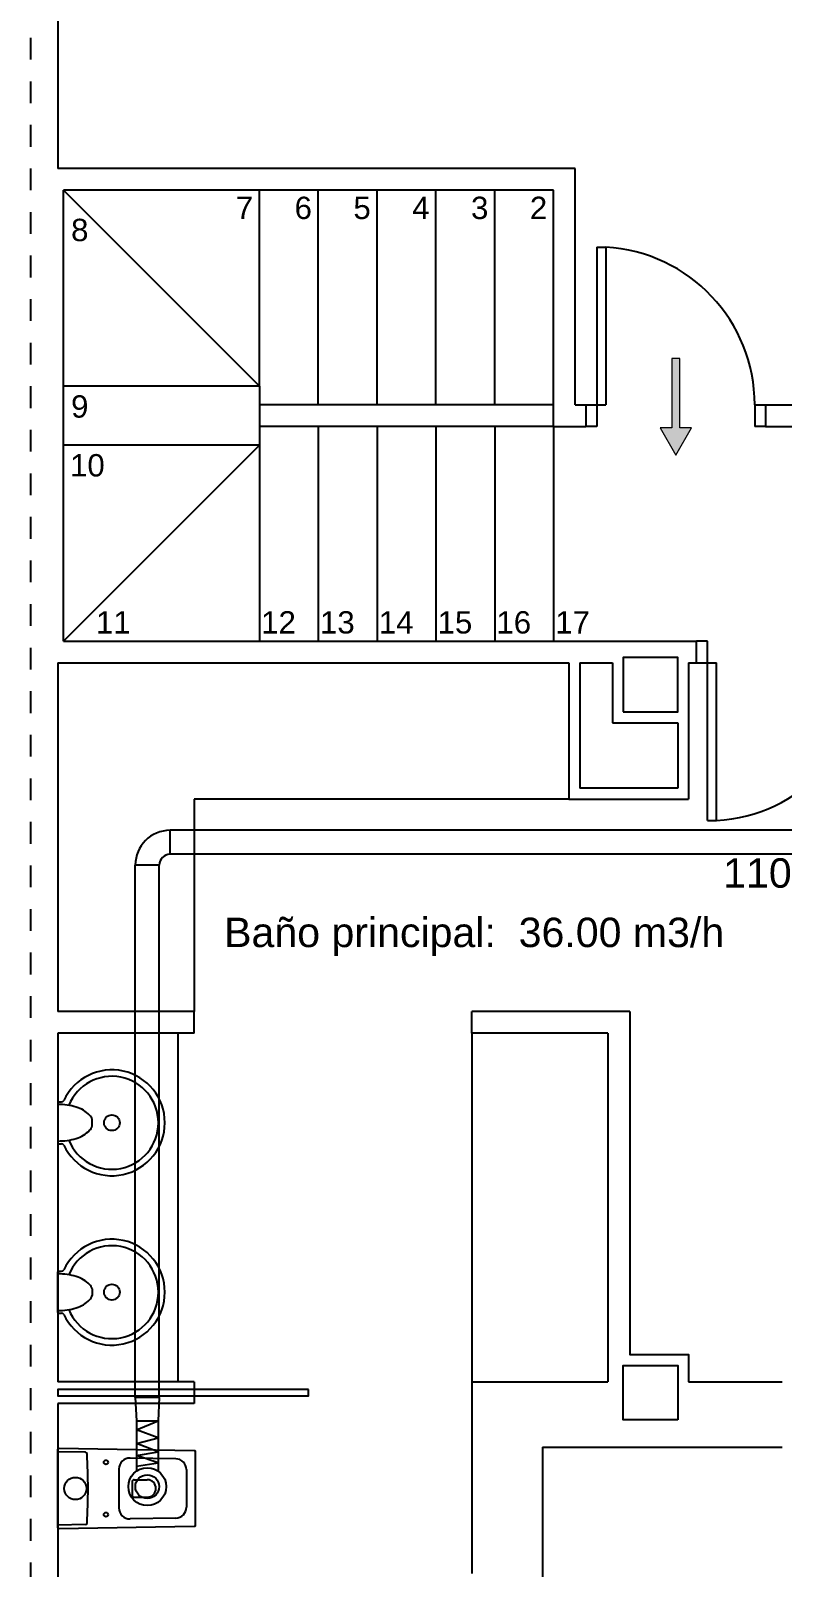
# Model space of a CAD drawing. Header units: millimetres. Extents: x 441156 to 441876, y 4514765 to 4515211.
# Drawn here: x 441342.33 to 441345.78, y 4515143.61 to 4515150.67 of the extents above; entities that cross this region are included whole.
import ezdxf
from ezdxf.enums import TextEntityAlignment as Align

# ---------------------------------------------------------------- set-up
doc = ezdxf.new("R2010")
doc.units = ezdxf.units.MM
doc.linetypes.add('RAYITAS', pattern=[0.375, 0.25, -0.125])
for name, color, linetype in [('01_mono PRIMERA', 2, 'Continuous'), ('01_proyección', 4, 'RAYITAS'), ('01_textos', 7, 'Continuous'), ('Instalaciones_ventilación_texto', 7, 'Continuous')]:
    doc.layers.add(name, color=color, linetype=linetype)
doc.layers.add('Instalaciones_ventilación_extracción', color=86, linetype='Continuous', lineweight=25)
doc.styles.add('NIEVES2', font='sanss___.ttf')

# ---------------------------------------------------------------- blocks, each defined once
blk = doc.blocks.new('A$C065C7C63')
at = {"layer": '01_mono PRIMERA', "color": 254}
for p, q in [((9.9822, 12.075, 0), (9.9822, 10.5, 0)), ((12.3572, 10.5, 0), (9.9822, 10.5, 0)), ((12.3572, 9.415, 0), (12.3572, 10.5, 0)), ((12.2572, 10.4, 0), (10.0072, 10.4, 0)), ((10.9072, 9.5, 0), (10.0072, 10.4, 0)), ((10.0072, 8.33, 0), (10.0072, 10.4, 0)), ((10.9072, 9.5, 0), (10.9072, 10.4, 0)), ((11.1772, 9.415, 0), (11.1772, 10.4, 0)), ((11.4472, 9.415, 0), (11.4472, 10.4, 0)), ((11.7172, 9.415, 0), (11.7172, 10.4, 0)), ((11.9872, 9.415, 0), (11.9872, 10.4, 0)), ((12.2572, 9.315, 0), (12.2572, 10.4, 0)), ((12.4559, 10.1388, 0), (12.4973, 10.1388, 0)), ((12.4559, 10.1388, 0), (12.4559, 9.315, 0)), ((12.4973, 10.1388, 0), (12.4973, 9.415, 0)), ((10.9072, 9.5, 0), (10.0072, 9.5, 0)), ((10.9072, 9.5, 0), (10.9072, 8.33, 0)), ((12.2572, 9.415, 0), (10.9072, 9.415, 0)), ((12.3572, 9.415, 0), (12.4059, 9.415, 0)), ((12.4059, 9.415, 0), (12.4059, 9.315, 0)), ((12.4059, 9.415, 0), (12.4973, 9.415, 0)), ((13.1809, 9.415, 0), (13.2309, 9.415, 0)), ((13.1809, 9.415, 0), (13.1809, 9.315, 0)), ((13.2309, 9.415, 0), (14.3322, 9.415, 0)), ((13.2309, 9.415, 0), (13.2309, 9.315, 0)), ((10.9072, 9.315, 0), (10.9072, 9.23, 0)), ((12.2572, 9.315, 0), (10.9072, 9.315, 0)), ((11.1772, 9.315, 0), (11.1772, 8.33, 0)), ((11.4472, 9.315, 0), (11.4472, 8.33, 0)), ((11.7172, 9.315, 0), (11.7172, 8.33, 0)), ((11.9872, 9.315, 0), (11.9872, 8.33, 0)), ((12.2572, 9.315, 0), (12.2572, 8.33, 0)), ((12.2572, 9.315, 0), (12.4059, 9.315, 0)), ((12.4559, 9.315, 0), (12.4059, 9.315, 0)), ((13.2309, 9.315, 0), (13.1809, 9.315, 0)), ((13.2309, 9.315, 0), (14.4702, 9.315, 0)), ((10.9072, 9.23, 0), (10.0072, 9.23, 0)), ((10.9072, 9.23, 0), (10.0072, 8.33, 0)), ((10.0072, 8.33, 0), (12.9135, 8.33, 0)), ((12.9135, 8.23, 0), (12.9135, 8.33, 0)), ((12.9635, 8.33, 0), (12.9135, 8.33, 0)), ((12.9635, 7.5062, 0), (12.9635, 8.33, 0)), ((9.9822, 8.23, 0), (9.9822, 6.63, 0)), ((9.9822, 8.23, 0), (12.3272, 8.23, 0)), ((12.3272, 8.23, 0), (12.3272, 7.605, 0)), ((12.3772, 8.23, 0), (12.5272, 8.23, 0)), ((12.3772, 8.23, 0), (12.3772, 7.655, 0)), ((12.5272, 8.23, -0.0001), (12.5272, 7.955, 0)), ((12.8772, 8.23, 0), (12.9135, 8.23, 0)), ((12.8772, 8.23, 0), (12.8772, 7.605, 0)), ((12.9135, 8.23, 0), (13.0049, 8.23, 0)), ((13.0049, 7.5062, 0), (13.0049, 8.23, 0)), ((12.5272, 7.955, 0), (12.8272, 7.955, 0)), ((12.8272, 7.955, 0), (12.8272, 7.655, 0)), ((12.8272, 7.655, 0), (12.3772, 7.655, 0)), ((10.6072, 7.605, 0), (10.6072, 6.63, 0)), ((12.3272, 7.605, 0), (10.6072, 7.605, 0)), ((12.3272, 7.605, 0), (12.8772, 7.605, 0)), ((12.9635, 7.5062, 0), (13.0049, 7.5062, 0)), ((10.6072, 6.63, 0), (9.9822, 6.63, 0)), ((10.6072, 6.53, 0), (10.6072, 6.63, 0)), ((12.6072, 6.63, 0), (11.8822, 6.63, 0)), ((11.8822, 6.53, 0), (11.8822, 6.63, 0)), ((9.9822, 6.53, 0), (9.9822, 4.93, 0)), ((9.9822, 6.53, 0), (9.9822, 4.93, 0)), ((10.6072, 6.53, 0), (9.9822, 6.53, 0)), ((10.5322, 6.53, 0), (10.5322, 4.93, 0)), ((11.8822, 6.53, 0), (11.8822, 4.93, 0)), ((12.5072, 6.53, 0), (11.8822, 6.53, 0)), ((12.5072, 6.53, 0), (12.5072, 4.93, 0)), ((9.9822, 6.2128, 0), (9.9822, 6.0248, 0)), ((9.9846, 6.2155, 0), (9.9991, 6.2147, 0)), ((10.139, 6.1037, 0), (10.1391, 6.1339, 0)), ((9.9846, 6.0221, 0), (9.9991, 6.0229, 0)), ((9.9822, 5.2472, 0), (9.9822, 5.4352, 0)), ((9.9846, 5.4379, 0), (9.9991, 5.4371, 0)), ((10.139, 5.3563, 0), (10.1391, 5.3261, 0)), ((9.9846, 5.2445, 0), (9.9991, 5.2453, 0)), ((10.6072, 4.93, 0), (9.9822, 4.93, 0)), ((10.6072, 4.93, 0), (10.6072, 4.8939, 0)), ((10.6072, 4.8939, 0), (10.6072, 4.866, 0)), ((11.8822, 4.93, 0), (12.5072, 4.93, 0)), ((11.8822, 4.93, 0), (11.8822, 4.05, 0)), ((12.8772, 4.93, 0), (13.3072, 4.93, 0)), ((9.9822, 4.83, 0), (9.9822, 3.3, 0)), ((10.6072, 4.83, 0), (9.9822, 4.83, 0)), ((10.6072, 4.866, 0), (10.6072, 4.83, 0)), ((10.1091, 4.606, 0), (9.9821, 4.6081, 0)), ((12.2072, 4.63, 0), (13.3072, 4.63, 0)), ((12.2072, 4.63, 0), (12.2072, 3, 0)), ((10.2622, 4.5296, 0), (10.2622, 4.3504, 0)), ((10.523, 4.5763, 0), (10.313, 4.5796, 0)), ((10.5722, 4.5264, 0), (10.5722, 4.3536, 0)), ((10.3222, 4.47, 0), (10.3222, 4.41, 0)), ((10.3322, 4.48, 0), (10.3922, 4.48, 0)), ((10.3322, 4.4, 0), (10.3922, 4.4, 0)), ((10.523, 4.3036, 0), (10.313, 4.3004, 0)), ((10.1091, 4.274, 0), (9.9821, 4.2719, 0))]:
    blk.add_line(p, q, dxfattribs=at)
for points in [[(12.5774, 8.005), (12.8274, 8.005), (12.8274, 8.255), (12.5774, 8.255), (12.5774, 8.005)], [(12.8274, 4.755), (12.5774, 4.755), (12.5774, 5.005), (12.8274, 5.005), (12.8274, 4.755)]]:
    blk.add_lwpolyline(points, close=True, dxfattribs=at)
blk.add_lwpolyline([(12.6072, 6.63), (12.6072, 5.055), (12.8774, 5.055), (12.8774, 4.93)], dxfattribs=at)
at = {"layer": '01_mono PRIMERA', "color": 254, "elevation": 0}
blk.add_lwpolyline([(11.1322, 4.8939), (9.9822, 4.8939), (9.9822, 4.866), (11.1322, 4.866)], close=True, dxfattribs=at)
at = {"layer": '01_mono PRIMERA', "color": 254, "elevation": 0, "flags": 128}
blk.add_lwpolyline([(9.9822, 4.621, -0.414214), (9.9862, 4.625), (9.9872, 4.625), (10.6079, 4.615, -0.436396), (10.6122, 4.611), (10.6122, 4.269, -0.436396), (10.6079, 4.265), (9.9872, 4.255), (9.9862, 4.255, -0.414214), (9.9822, 4.259)], format="xyb", close=True, dxfattribs=at)
at = {"layer": '01_mono PRIMERA', "color": 254}
for centre, radius in [((10.2297, 6.1188, 0), 0.036), ((10.2297, 5.3412, 0), 0.036), ((10.2022, 4.56, 0), 0.01), ((10.0622, 4.44, 0), 0.051), ((10.2022, 4.3202, 0), 0.01)]:
    blk.add_circle(centre, radius, dxfattribs=at)
for centre, radius, start, end in [((12.4559, 9.415, 0), 0.725, 0, 86.72417), ((12.9635, 8.23, 0), 0.725, 273.27583, 360), ((10.2297, 6.1188, 0), 0.243, 204.87491, 155.12509), ((10.2297, 6.1188, 0), 0.2133, 201.94361, 157.93438), ((9.9849, 6.2128, 0), 0.0027, 96.68405, 180), ((9.9982, 6.2275, 0), 0.0128, 273.78599, 329.47091), ((9.9852, 5.9234, 0), 0.2795, 73.18355, 90.61699), ((10.0246, 6.0536, 0), 0.1435, 44.30443, 73.18355), ((10.0916, 6.119, 0), 0.0498, 17.40965, 44.30443), ((10.0246, 6.1845, 0), 0.1435, 286.81645, 315.69557), ((10.0916, 6.119, 0), 0.0498, 315.69557, 342.04676), ((9.9852, 6.3146, 0), 0.2795, 269.38301, 286.81645), ((9.9849, 6.0248, 0), 0.0027, 180, 263.31595), ((9.9982, 6.0101, 0), 0.0128, 30.52909, 86.21401), ((10.2297, 5.3412, 0), 0.243, 204.87491, 155.12509), ((10.2297, 5.3412, 0), 0.2133, 202.06562, 158.05639), ((9.9849, 5.4352, 0), 0.0027, 96.68405, 180), ((9.9982, 5.4499, 0), 0.0128, 273.78599, 329.47091), ((9.9852, 5.1453, 0), 0.2795, 73.18355, 90.61699), ((10.0246, 5.2755, 0), 0.1435, 44.30443, 73.18355), ((10.0916, 5.341, 0), 0.0498, 17.95324, 44.30443), ((10.0246, 5.4064, 0), 0.1435, 286.81645, 315.69557), ((10.0916, 5.341, 0), 0.0498, 315.69557, 342.59035), ((9.9852, 5.5366, 0), 0.2795, 269.38301, 286.81645), ((9.9849, 5.2472, 0), 0.0027, 180, 263.31595), ((9.9982, 5.2325, 0), 0.0128, 30.52909, 86.21401), ((10.109, 4.599, 0), 0.007, 3.06407, 89.07595), ((7.138, 4.44, 0), 2.9822, 356.93593, 3.06407), ((10.3122, 4.5296, 0), 0.05, 89.07595, 180), ((10.5222, 4.5264, 0), 0.05, 0, 89.07595), ((10.3322, 4.47, 0), 0.01, 90, 180), ((10.3922, 4.44, 0), 0.04, 270, 90), ((10.3322, 4.41, 0), 0.01, 180, 270), ((10.3122, 4.3504, 0), 0.05, 180, 270.92405), ((10.5222, 4.3536, 0), 0.05, 270.92405, 0), ((10.109, 4.281, 0), 0.007, 270.92405, 356.93593)]:
    blk.add_arc(centre, radius, start, end, dxfattribs=at)
at = {"layer": '01_mono PRIMERA', "color": 254, "style": 'NIEVES2'}
for s, height, p in [('7', 0.1026, (10.8383, 10.2678, 0)), ('6', 0.1026, (11.1083, 10.2678, 0)), ('5', 0.1026, (11.3783, 10.2678, 0)), ('4', 0.1026, (11.6483, 10.2678, 0)), ('3', 0.1026, (11.9183, 10.2678, 0)), ('2', 0.1026, (12.1883, 10.2678, 0)), ('8', 0.1026, (10.0823, 10.1664, 0)), ('9', 0.1026, (10.0823, 9.3561, 0)), ('10', 0.10256, (10.1173, 9.0861, 0)), ('11', 0.10256, (10.2364, 8.365, 0)), ('12', 0.10256, (10.9947, 8.365, 0)), ('13', 0.10256, (11.2647, 8.365, 0)), ('14', 0.10256, (11.5347, 8.365, 0)), ('15', 0.10256, (11.8047, 8.365, 0)), ('16', 0.10256, (12.0747, 8.365, 0)), ('17', 0.10256, (12.3447, 8.365, 0))]:
    blk.add_text(s, height=height, dxfattribs=at).set_placement(p, align=Align.CENTER)

msp = doc.modelspace()

# ---------------------------------------------------------------- hatches: boundary and pattern name
at = {"layer": 'Instalaciones_ventilación_texto', "lineweight": 0}
msp.add_hatch(color=10, dxfattribs=at).paths.add_polyline_path([(441345.27580242, 4515149.16056054), (441345.2757391, 4515148.84244152), (441345.22192197, 4515148.84245224), (441345.29365315, 4515148.71686466), (441345.36543431, 4515148.84242367), (441345.31161718, 4515148.84243438), (441345.3116805, 4515149.1605534)])

# ---------------------------------------------------------------- linework, layer by layer
at = {"layer": '01_proyección', "color": 10, "ltscale": 0.25}
msp.add_line((441342.33249455, 4515138.53285749, -0.00000353), (441342.33249455, 4515153.63285749, -0.00000302), dxfattribs=at)
at = {"layer": 'Instalaciones_ventilación_extracción'}
for p, q in [((441348.71251237, 4515146.99432671, -0.00000077), (441342.97249401, 4515146.99432671, -0.00000077)), ((441342.97249401, 4515146.88432671, -0.00000077), (441342.97249401, 4515146.99432671, -0.00000077)), ((441348.71251237, 4515146.88432671, -0.00000077), (441342.97249401, 4515146.88432671, -0.00000077)), ((441342.81249401, 4515144.39105713, -0.00000077), (441342.81249401, 4515146.83432671, -0.00000077)), ((441342.92249401, 4515146.83432671, -0.00000077), (441342.81249401, 4515146.83432671, -0.00000077)), ((441342.92249401, 4515144.39105713, -0.00000077), (441342.92249401, 4515146.83432671, -0.00000077)), ((441342.81249401, 4515144.39105713, -0.00000077), (441342.81749401, 4515144.28304352, -0.00000077)), ((441342.92249401, 4515144.39105713, -0.00000077), (441342.81249401, 4515144.39105713, -0.00000077)), ((441342.92249401, 4515144.39105713, -0.00000077), (441342.91749401, 4515144.28304352, -0.00000077)), ((441342.81749401, 4515144.28304352, -0.00000077), (441342.91749401, 4515144.28304352, -0.00000077)), ((441342.81749401, 4515144.28304352, -0.00000077), (441342.81749401, 4515144.05205284, -0.00000077)), ((441342.81749401, 4515144.24200911, -0.00000077), (441342.91749401, 4515144.28304352, -0.00000077)), ((441342.91749401, 4515144.28304352, -0.00000077), (441342.91749401, 4515144.05205284, -0.00000077)), ((441342.91749401, 4515144.20507348, -0.00000077), (441342.81749401, 4515144.24200911, -0.00000077)), ((441342.81749401, 4515144.17942539, -0.00000077), (441342.91749401, 4515144.20507348, -0.00000077)), ((441342.91749401, 4515144.14043825, -0.00000077), (441342.81749401, 4515144.17942539, -0.00000077)), ((441342.81749401, 4515144.12402194, -0.00000077), (441342.91749401, 4515144.14043825, -0.00000077)), ((441342.91749401, 4515144.09119357, -0.00000077), (441342.81749401, 4515144.12402194, -0.00000077)), ((441342.81749401, 4515144.07477726, -0.00000077), (441342.91749401, 4515144.09119357, -0.00000077))]:
    msp.add_line(p, q, dxfattribs=at)
for radius in [0.08679792, 0.05461261]:
    msp.add_circle((441342.86749401, 4515143.98110301, -0.00000077), radius, dxfattribs=at)
for radius in [0.16, 0.05]:
    msp.add_arc((441342.97249401, 4515146.83432671, -0.00000077), radius, 90, 180, dxfattribs=at)
at = {"layer": 'Instalaciones_ventilación_texto', "color": 10, "lineweight": 0}
msp.add_lwpolyline([(441345.27580242, 4515149.16056054), (441345.2757391, 4515148.84244152), (441345.22192197, 4515148.84245224), (441345.29365315, 4515148.71686466), (441345.36543431, 4515148.84242367), (441345.31161718, 4515148.84243438), (441345.3116805, 4515149.1605534)], close=True, dxfattribs=at)

# ---------------------------------------------------------------- block references
at = {"layer": '01_mono PRIMERA'}
msp.add_blockref('A$C065C7C63', (441332.47527523, 4515139.53285721), dxfattribs=at)

# ---------------------------------------------------------------- texts
at = {"layer": '01_textos', "style": 'NIEVES2'}
msp.add_text('110x55', height=0.135, rotation=0.000000083, dxfattribs=at).set_placement((441345.51125005, 4515146.73097142, -0.00000077))
msp.add_text('Baño principal:  36.00 m3/h', height=0.135, rotation=359.999999915, dxfattribs=at).set_placement((441344.36809422, 4515146.45825022, -0.00000053), align=Align.CENTER)

doc.saveas('drawing.dxf')
